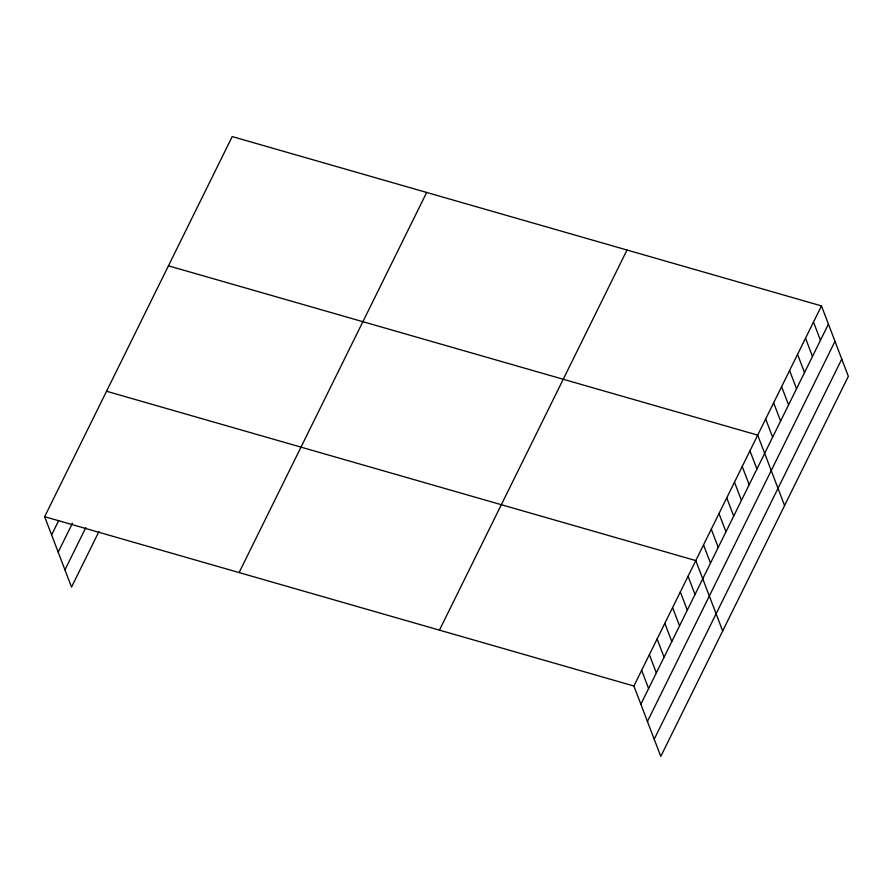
<?xml version="1.0" encoding="UTF-8"?>
<svg xmlns="http://www.w3.org/2000/svg" width="893" height="893" viewBox="0 0 893 893"><rect width="100%" height="100%" fill="white"/><g stroke="black" fill="none" stroke-linecap="round" stroke-linejoin="round"><path stroke-width="1.34" d="M98.911 531.614L71.529 587.103L44.65 516.701L232.213 136.573L821.471 305.897L848.35 376.299L660.787 756.427L633.896 686.014L821.471 305.897M51.604 534.918L58.748 520.44M58.179 552.142L72.467 523.186M64.955 569.879L85.784 527.663M239.101 572.569L426.664 192.453M439.445 630.145L627.009 250.029M640.861 704.242L828.425 324.126M647.436 721.466L835 341.349M654.212 739.203L841.775 359.086M168.442 265.824L757.699 435.137L784.579 505.55M106.546 391.257L695.792 560.581L722.683 630.983M44.65 516.701L633.896 686.014M813.49 322.06L820.455 340.278M805.519 338.213L812.485 356.441M797.549 354.365L804.515 372.593M789.579 370.517L796.534 388.745M781.609 386.68L788.564 404.897M773.639 402.832L780.594 421.061M765.669 418.984L772.624 437.213M749.953 450.82L756.918 469.048M742.217 466.503L749.182 484.72M734.481 482.187L741.447 500.404M726.746 497.859L733.7 516.087M719.01 513.542L725.964 531.759M711.274 529.225L718.229 547.442M703.539 544.897L710.493 563.126M688.056 576.264L695.022 594.481M680.321 591.936L687.286 610.165M672.585 607.62L679.551 625.848M664.85 623.303L671.804 641.52M657.114 638.975L664.068 657.203M649.378 654.658L656.333 672.887M641.643 670.342L648.597 688.559"/></g></svg>
